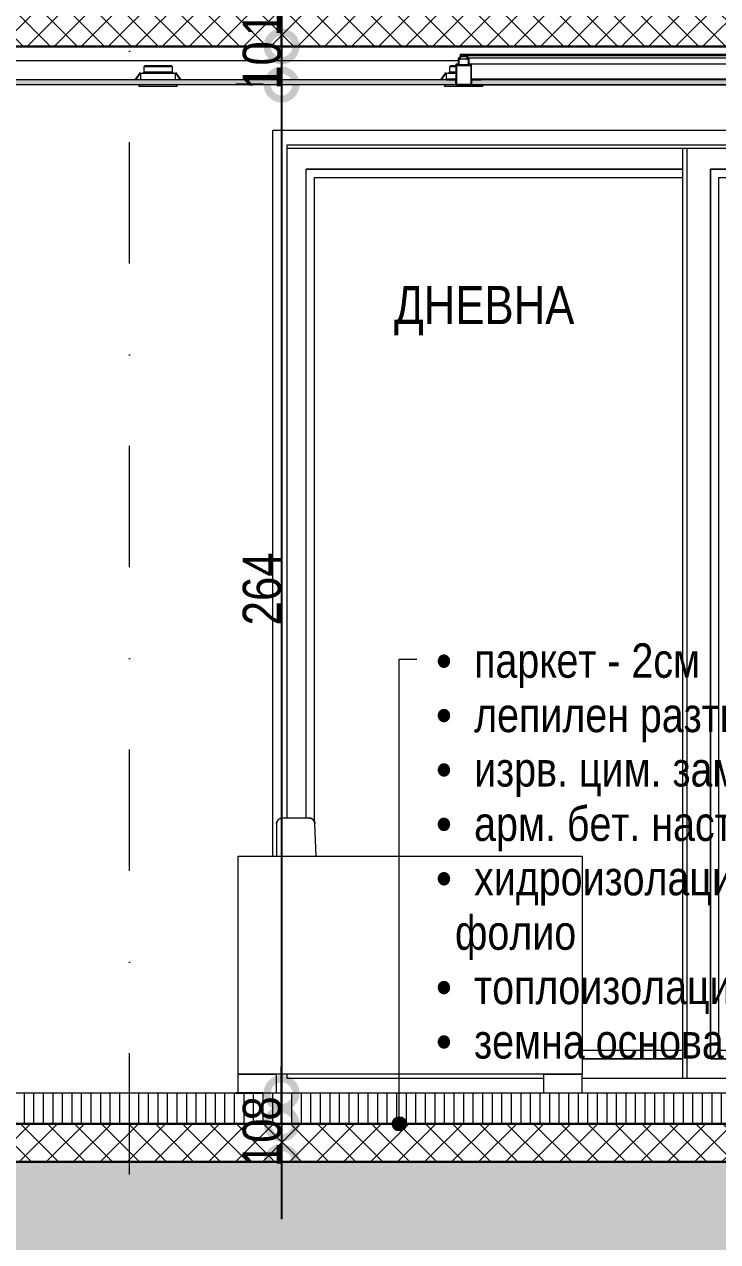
# Model space of a CAD drawing. Header units: centimetres. Extents: x 0 to 25250, y 0 to 2250.
# Drawn here: x 10248.3 to 10429.7, y 269 to 587.7 of the extents above; entities that cross this region are included whole.
import ezdxf

# ---------------------------------------------------------------- set-up
doc = ezdxf.new("R2010")
doc.units = ezdxf.units.CM
for name, pattern in [('17-View-1$0$Dash', [31.75, 15.875, -15.875]), ('20-View-2$0$Dash', [31.75, 15.875, -15.875]), ('20-View-2$0$Dash dot', [79.375, 31.75, -23.8125, 0, -23.8125])]:
    doc.linetypes.add(name, pattern=pattern)
for name, color, linetype, lineweight in [('A-ANNO-DIMS', 7, 'Continuous', 9), ('A-AREA-IDEN', 7, 'Continuous', 9), ('A-CLNG', 7, 'Continuous', 15), ('A-CLNG-PATT', 7, 'Continuous', 15), ('A-DETL', 7, 'Continuous', 9), ('A-DETL-GENF', 7, 'Continuous', 9), ('A-FLOR-FNSH', 7, 'Continuous', 9), ('A-FLOR-LEVL', 7, 'Continuous', 9), ('A-FLOR-PATT', 7, 'Continuous', 9), ('A-GLAZ', 7, 'Continuous', 5), ('A-GLAZ-HDLN', 7, '17-View-1$0$Dash', 5), ('A-WALL', 7, 'Continuous', 9), ('E-LITE-EQPM', 7, 'Continuous', 9), ('G-ANNO-TEXT', 7, 'Continuous', 9), ('I-FURN', 7, 'Continuous', 9), ('S-BEAM', 7, 'Continuous', 9), ('S-GRID', 7, 'Continuous', 9)]:
    doc.layers.add(name, color=color, linetype=linetype, lineweight=lineweight)
doc.styles.add('20-View-2$0$Arial Narrow', font='ARIALN.TTF', dxfattribs={"height": 10})
doc.styles.add('20-View-2$0$Arial Narrow_1', font='ARIALN.TTF', dxfattribs={"height": 10})
doc.styles.add('20-View-2$0$Arial Narrow_2', font='ARIALN.TTF', dxfattribs={"height": 9})
doc.dimstyles.new('20-View-2$0$TEC_DIM', dxfattribs={"dimscale": 30.48, "dimtxt": 10.23431, "dimasz": 0.492126, "dimexe": 0.393701, "dimexo": 0.246063, "dimgap": 0, "dimtad": 1, "dimdec": 0, "dimzin": 0, "dimdsep": 46, "dimtxsty": '20-View-2$0$Arial Narrow', "dimblk1": '20-View-2$0$_DotSmall', "dimblk2": '20-View-2$0$_DotSmall', "dimsah": 1, "dimcen": 0.09, "dimazin": 0, "dimtfac": 1, "dimtdec": 4, "dimtix": 1, "dimtmove": 0, "dimatfit": 3, "dimfxl": 1, "dimtvp": 1, "dimtolj": 1, "dimtzin": 0, "dimarcsym": 2})
pattern_1 = [(45, (10354.618, 595.541), (-3.535534, 3.535534), []), (135, (10354.618, 595.541), (-3.535534, -3.535534), [])]

# ---------------------------------------------------------------- blocks, each defined once
blk = doc.blocks.new('SLIDING - TRIPLE - SL_SL_SL - 330x252-2510809-2-2')
at = {"layer": 'A-GLAZ'}
for p, q in [((972.94, 80), (972.94, 256.2)), ((972.94, 256.2), (1124.2, 256.2)), ((1123.78, 255.25), (972.94, 255.25)), ((1076.5, 11.8), (1076.5, 255.25)), ((1077.53, 255.25), (1077.53, 11.8)), ((1077.53, 255.25), (1077.53, 11.8)), ((1147.96, 255.25), (1124.07, 255.25)), ((1124.53, 256.2), (1147.65, 256.2)), ((1147.96, 256.2), (1295.34, 256.2)), ((1182.33, 255.25), (1148.27, 255.25)), ((1182.33, 80), (1182.33, 256.05)), ((1183.36, 256.05), (1182.33, 256.05)), ((1183.36, 256.05), (1183.36, 80)), ((1183.36, 256.05), (1183.36, 80)), ((1295.34, 256.05), (1183.36, 256.05)), ((1295.34, 256.2), (1295.34, 93)), ((977.89, 80), (977.89, 249.85)), ((1076.5, 249.85), (977.89, 249.85)), ((977.89, 249.85), (1076.5, 249.85)), ((977.89, 80), (977.89, 249.85)), ((1083.73, 249.85), (1083.73, 17)), ((1121.24, 249.85), (1083.73, 249.85)), ((1083.73, 17), (1083.73, 249.85)), ((1083.73, 249.85), (1121.24, 249.85)), ((1149.73, 249.85), (1121.56, 249.85)), ((1121.56, 249.85), (1149.73, 249.85)), ((1182.33, 249.85), (1150.02, 249.85)), ((1150.02, 249.85), (1182.33, 249.85)), ((1189.56, 249.85), (1189.56, 80)), ((1290.39, 249.85), (1189.56, 249.85)), ((1189.56, 80), (1189.56, 249.85)), ((1189.56, 249.85), (1290.39, 249.85)), ((1290.39, 249.85), (1290.39, 17)), ((1290.39, 249.85), (1290.39, 17)), ((980.09, 247.65), (1076.5, 247.65)), ((980.09, 79.05), (980.09, 247.65)), ((1085.93, 19.2), (1085.93, 247.65)), ((1085.93, 247.65), (1120.21, 247.65)), ((1120.51, 247.65), (1150.43, 247.65)), ((1150.72, 247.65), (1182.33, 247.65)), ((1191.76, 80), (1191.76, 247.65)), ((1191.76, 247.65), (1288.19, 247.65)), ((1288.19, 247.65), (1288.19, 19.2)), ((1294.09, 136.8), (1291.69, 136.8)), ((1291.69, 136.74), (1291.69, 136.8)), ((1291.69, 135.67), (1291.69, 136.74)), ((1291.69, 135.52), (1291.69, 135.67)), ((1291.69, 135.52), (1291.69, 113)), ((1294.09, 136.8), (1294.09, 136.74)), ((1294.09, 136.74), (1294.09, 135.67)), ((1294.09, 135.67), (1294.09, 135.52)), ((1294.09, 113), (1294.09, 135.52)), ((1291.22, 117.5), (1291.22, 104.83)), ((1294.57, 104.83), (1294.57, 117.5)), ((1076.5, 19.2), (1050.14, 19.2)), ((1090.14, 19.2), (1085.93, 19.2)), ((1288.19, 19.2), (1240.14, 19.2)), ((1050.14, 17), (1076.5, 17)), ((1076.5, 17), (1050.14, 17)), ((1083.73, 17), (1090.14, 17)), ((1090.14, 17), (1083.73, 17)), ((1240.14, 17), (1290.39, 17)), ((1290.39, 17), (1240.14, 17)), ((972.94, 11.8), (972.94, 13)), ((1040.14, 11.8), (972.94, 11.8)), ((1090.14, 11.8), (1050.14, 11.8)), ((1133.38, 11.8), (1100.14, 11.8)), ((1166.55, 11.8), (1139.73, 11.8)), ((1181.38, 11.8), (1172.9, 11.8)), ((1194.55, 11.8), (1187.73, 11.8)), ((1230.14, 11.8), (1200.9, 11.8)), ((1295.14, 11.8), (1240.14, 11.8))]:
    blk.add_line(p, q, dxfattribs=at)
for centre, radius, start, end in [((1292.89, 117.5), 1.68, 135.8789, 180), ((1292.89, 117.5), 1.67, 0, 44.1211), ((1292.89, 113), 1.2, 180, 360), ((1292.89, 104.83), 1.68, 180, 360)]:
    blk.add_arc(centre, radius, start, end, dxfattribs=at)
at = {"layer": 'A-GLAZ-HDLN'}
for p, q in [((1114.14, 134), (1122.8, 139)), ((1219.98, 134), (1228.64, 139)), ((1114.14, 134), (1122.8, 129)), ((1154.14, 134), (1114.14, 134)), ((1219.98, 134), (1228.64, 129)), ((1259.98, 134), (1219.98, 134))]:
    blk.add_line(p, q, dxfattribs=at)
blk = doc.blocks.new('Sofa-08 - 1400 x 801-2251257-2-2')
at = {"layer": 'I-FURN', "color": 253, "true_color": 0xaaaaaa}
for p, q in [((978.7, 80), (971.64, 80)), ((970.14, 78.5), (970.14, 70)), ((980.55, 70), (980.2, 78.56)), ((960.14, 13), (960.14, 70)), ((960.14, 70), (1050.14, 70)), ((1050.14, 70), (1050.14, 13)), ((960.14, 13), (970.14, 13)), ((960.14, 8), (960.14, 13)), ((1050.14, 13), (960.14, 13)), ((970.14, 8), (970.14, 13)), ((1040.14, 13), (1050.14, 13)), ((1040.14, 8), (1040.14, 13)), ((1050.14, 8), (1050.14, 13)), ((970.14, 8), (960.14, 8)), ((1050.14, 8), (1040.14, 8))]:
    blk.add_line(p, q, dxfattribs=at)
for centre, start, end in [((971.64, 78.5), 90, 180), ((978.7, 78.5), 2.3215, 90)]:
    blk.add_arc(centre, 1.5, start, end, dxfattribs=at)
for points in [[(970.58, 79.56), (970.66, 79.64), (970.74, 79.7), (970.83, 79.76)], [(970.83, 79.76), (970.74, 79.7), (970.66, 79.64), (970.58, 79.56)], [(979.5, 79.77), (979.59, 79.72), (979.67, 79.65), (979.74, 79.58)], [(979.74, 79.58), (979.67, 79.65), (979.59, 79.72), (979.5, 79.77)], [(970.39, 79.32), (970.44, 79.4), (970.51, 79.48), (970.58, 79.56)], [(970.58, 79.56), (970.51, 79.48), (970.44, 79.4), (970.39, 79.32)], [(979.74, 79.58), (979.82, 79.51), (979.88, 79.43), (979.94, 79.35)], [(979.94, 79.35), (979.88, 79.43), (979.82, 79.51), (979.74, 79.58)]]:
    blk.add_open_spline(points, degree=3, dxfattribs=at)
for points, knots in [([(970.96, 79.83), (971, 79.86), (971.08, 79.89), (971.16, 79.92), (971.2, 79.93)], [0.375, 0.375, 0.375, 0.375, 0.5, 0.6011906, 0.6011906, 0.6011906, 0.6011906]), ([(971.2, 79.93), (971.16, 79.92), (971.08, 79.89), (971, 79.86), (970.96, 79.83)], [0.3988094, 0.3988094, 0.3988094, 0.3988094, 0.5, 0.625, 0.625, 0.625, 0.625]), ([(971.3, 79.96), (971.32, 79.96), (971.43, 79.99), (971.55, 80), (971.64, 80)], [0.6897634, 0.6897634, 0.6897634, 0.6897634, 0.75, 1, 1, 1, 1]), ([(971.64, 80), (971.55, 80), (971.43, 79.99), (971.32, 79.96), (971.3, 79.96)], [0, 0, 0, 0, 0.25, 0.3102366, 0.3102366, 0.3102366, 0.3102366]), ([(978.7, 80), (978.79, 80), (978.91, 79.99), (979.02, 79.97), (979.04, 79.96)], [0, 0, 0, 0, 0.25, 0.3097192, 0.3097192, 0.3097192, 0.3097192]), ([(979.04, 79.96), (979.02, 79.97), (978.91, 79.99), (978.79, 80), (978.7, 80)], [0.6902808, 0.6902808, 0.6902808, 0.6902808, 0.75, 1, 1, 1, 1]), ([(979.14, 79.94), (979.17, 79.93), (979.25, 79.9), (979.33, 79.86), (979.38, 79.84)], [0.3983348, 0.3983348, 0.3983348, 0.3983348, 0.5, 0.6255437, 0.6255437, 0.6255437, 0.6255437]), ([(979.38, 79.84), (979.33, 79.86), (979.25, 79.9), (979.17, 79.93), (979.14, 79.94)], [0.3744563, 0.3744563, 0.3744563, 0.3744563, 0.5, 0.6016652, 0.6016652, 0.6016652, 0.6016652]), ([(970.14, 78.5), (970.14, 78.59), (970.15, 78.71), (970.18, 78.82), (970.18, 78.85)], [0, 0, 0, 0, 0.25, 0.3102366, 0.3102366, 0.3102366, 0.3102366]), ([(970.18, 78.85), (970.18, 78.82), (970.15, 78.71), (970.14, 78.59), (970.14, 78.5)], [0.6897634, 0.6897634, 0.6897634, 0.6897634, 0.75, 1, 1, 1, 1]), ([(970.21, 78.94), (970.22, 78.98), (970.25, 79.06), (970.29, 79.14), (970.31, 79.19)], [0.3988094, 0.3988094, 0.3988094, 0.3988094, 0.5, 0.625, 0.625, 0.625, 0.625]), ([(970.31, 79.19), (970.29, 79.14), (970.25, 79.06), (970.22, 78.98), (970.21, 78.94)], [0.375, 0.375, 0.375, 0.375, 0.5, 0.6011906, 0.6011906, 0.6011906, 0.6011906]), ([(980.02, 79.23), (980.04, 79.18), (980.08, 79.11), (980.11, 79.03), (980.12, 78.99)], [0.3744563, 0.3744563, 0.3744563, 0.3744563, 0.5, 0.6016652, 0.6016652, 0.6016652, 0.6016652]), ([(980.12, 78.99), (980.11, 79.03), (980.08, 79.11), (980.04, 79.18), (980.02, 79.23)], [0.3983348, 0.3983348, 0.3983348, 0.3983348, 0.5, 0.6255437, 0.6255437, 0.6255437, 0.6255437]), ([(980.15, 78.9), (980.16, 78.88), (980.18, 78.76), (980.2, 78.65), (980.2, 78.56)], [0.6902808, 0.6902808, 0.6902808, 0.6902808, 0.75, 1, 1, 1, 1]), ([(980.2, 78.56), (980.2, 78.65), (980.18, 78.76), (980.16, 78.88), (980.15, 78.9)], [0, 0, 0, 0, 0.25, 0.3097192, 0.3097192, 0.3097192, 0.3097192])]:
    blk.add_open_spline(points, degree=3, knots=knots, dxfattribs=at)
blk = doc.blocks.new('20-View-2$0$_DotSmall')
at = {"color": 0, "linetype": 'ByBlock', "const_width": 0.5}
blk.add_lwpolyline([(-0.0625, 0, 1), (0.0625, 0, 1)], format="xyb", close=True, dxfattribs=at)
blk = doc.blocks.new('*D3039')
at = {"layer": 'A-ANNO-DIMS', "color": 0, "lineweight": -2, "transparency": 16777216}
for p, q in [((10310.77, 599.88), (10303.61, 599.88)), ((10315.61, 599.88), (10315.61, 581.88)), ((10310.77, 581.88), (10303.61, 581.88))]:
    blk.add_line(p, q, dxfattribs=at)
at = {"layer": 'A-ANNO-DIMS', "color": 0, "lineweight": -2, "transparency": 16777216, "xscale": 15, "yscale": 15, "zscale": 15}
for p, rotation in [((10315.61, 599.88), 90), ((10315.61, 581.88), 270)]:
    blk.add_blockref('20-View-2$0$_DotSmall', p, dxfattribs=dict(at, rotation=rotation))
at = {"layer": 'A-ANNO-DIMS', "color": 0, "transparency": 16777216, "insert": (10310.51, 590.88), "char_height": 10, "width": 15.2053, "attachment_point": 5, "rotation": 90, "style": '20-View-2$0$Arial Narrow'}
blk.add_mtext('\\A1;18', dxfattribs=at)
blk = doc.blocks.new('*D3040')
at = {"layer": 'A-ANNO-DIMS', "color": 0, "lineweight": -2, "transparency": 16777216}
for p, q in [((10315.61, 581.88), (10315.61, 596.88)), ((10310.77, 581.88), (10303.61, 581.88)), ((10315.61, 581.88), (10315.61, 571.88)), ((10310.77, 571.88), (10303.61, 571.88)), ((10315.61, 571.88), (10315.61, 556.88))]:
    blk.add_line(p, q, dxfattribs=at)
at = {"layer": 'A-ANNO-DIMS', "color": 0, "lineweight": -2, "transparency": 16777216, "xscale": 15, "yscale": 15, "zscale": 15}
for p, rotation in [((10315.61, 581.88), 270), ((10315.61, 571.88), 90)]:
    blk.add_blockref('20-View-2$0$_DotSmall', p, dxfattribs=dict(at, rotation=rotation))
at = {"layer": 'A-ANNO-DIMS', "color": 0, "transparency": 16777216, "insert": (10310.51, 576.88), "char_height": 10, "width": 15.2053, "attachment_point": 5, "rotation": 90, "style": '20-View-2$0$Arial Narrow'}
blk.add_mtext('\\A1;10', dxfattribs=at)
blk = doc.blocks.new('*D3041')
at = {"layer": 'A-ANNO-DIMS', "color": 0, "lineweight": -2, "transparency": 16777216}
for p, q in [((10310.77, 571.88), (10303.61, 571.88)), ((10315.61, 571.88), (10315.61, 307.88)), ((10310.77, 307.88), (10303.61, 307.88))]:
    blk.add_line(p, q, dxfattribs=at)
at = {"layer": 'A-ANNO-DIMS', "color": 0, "lineweight": -2, "transparency": 16777216, "xscale": 15, "yscale": 15, "zscale": 15}
for p, rotation in [((10315.61, 571.88), 90), ((10315.61, 307.88), 270)]:
    blk.add_blockref('20-View-2$0$_DotSmall', p, dxfattribs=dict(at, rotation=rotation))
at = {"layer": 'A-ANNO-DIMS', "color": 0, "transparency": 16777216, "insert": (10310.51, 439.88), "char_height": 10, "width": 22.8079, "attachment_point": 5, "rotation": 90, "style": '20-View-2$0$Arial Narrow'}
blk.add_mtext('\\A1;264', dxfattribs=at)
blk = doc.blocks.new('*D3042')
at = {"layer": 'A-ANNO-DIMS', "color": 0, "lineweight": -2, "transparency": 16777216}
for p, q in [((10310.77, 307.88), (10303.61, 307.88)), ((10315.61, 307.88), (10315.61, 299.88)), ((10310.78, 299.88), (10327.61, 299.88))]:
    blk.add_line(p, q, dxfattribs=at)
at = {"layer": 'A-ANNO-DIMS', "color": 0, "lineweight": -2, "transparency": 16777216, "xscale": 15, "yscale": 15, "zscale": 15}
for p, rotation in [((10315.61, 307.88), 90), ((10315.61, 299.88), 270)]:
    blk.add_blockref('20-View-2$0$_DotSmall', p, dxfattribs=dict(at, rotation=rotation))
at = {"layer": 'A-ANNO-DIMS', "color": 0, "transparency": 16777216, "insert": (10310.51, 303.88), "char_height": 10, "width": 7.6026, "attachment_point": 5, "rotation": 90, "style": '20-View-2$0$Arial Narrow'}
blk.add_mtext('\\A1;8', dxfattribs=at)
blk = doc.blocks.new('*D3043')
at = {"layer": 'A-ANNO-DIMS', "color": 0, "lineweight": -2, "transparency": 16777216}
for p, q in [((10315.61, 299.88), (10315.61, 314.88)), ((10310.78, 299.88), (10327.61, 299.88)), ((10315.61, 299.88), (10315.61, 289.88)), ((10310.77, 289.88), (10303.61, 289.88)), ((10315.61, 289.88), (10315.61, 274.88))]:
    blk.add_line(p, q, dxfattribs=at)
at = {"layer": 'A-ANNO-DIMS', "color": 0, "lineweight": -2, "transparency": 16777216, "xscale": 15, "yscale": 15, "zscale": 15}
for p, rotation in [((10315.61, 299.88), 270), ((10315.61, 289.88), 90)]:
    blk.add_blockref('20-View-2$0$_DotSmall', p, dxfattribs=dict(at, rotation=rotation))
at = {"layer": 'A-ANNO-DIMS', "color": 0, "transparency": 16777216, "insert": (10310.51, 294.88), "char_height": 10, "width": 15.2053, "attachment_point": 5, "rotation": 90, "style": '20-View-2$0$Arial Narrow'}
blk.add_mtext('\\A1;10', dxfattribs=at)
blk = doc.blocks.new('LIGHT PROFILE - 60-1634594-2-2')
at = {"layer": 'E-LITE-EQPM', "lineweight": 5}
for p, q in [((1017.22, 277), (1021.07, 277)), ((1017.22, 277), (1017.22, 272)), ((1021.07, 272), (1021.07, 277)), ((1021.07, 272), (1017.22, 272))]:
    blk.add_line(p, q, dxfattribs=at)
blk = doc.blocks.new('ClearAccent-RS060B-3D - 1xLED5-36-_830-V29-2-2')
at = {"layer": 'E-LITE-EQPM', "lineweight": 5}
for p, q in [((1014.41, 275.11), (1013.1, 273.24)), ((1013.34, 273.24), (1014.57, 275)), ((1014.57, 275), (1014.41, 275.11)), ((1014.57, 275), (1014.57, 273.32)), ((1014.57, 275), (1017.07, 275)), ((1015.39, 275.24), (1015.15, 275)), ((1015.75, 277), (1015.39, 276.64)), ((1015.39, 276.64), (1015.39, 275.24)), ((1017.05, 276.64), (1015.39, 276.64)), ((1015.39, 275.24), (1017.05, 275.24)), ((1017.05, 275.24), (1015.39, 275.24)), ((1015.75, 277), (1017.03, 277)), ((1015.85, 275.24), (1015.85, 275)), ((1014.14, 272), (1014.14, 271.5)), ((1024.14, 271.5), (1014.14, 271.5)), ((1014.57, 273.32), (1014.64, 273.25)), ((1014.57, 273.32), (1014.58, 273.32)), ((1024.14, 271.5), (1024.14, 271.83))]:
    blk.add_line(p, q, dxfattribs=at)
blk = doc.blocks.new('ClearAccent-RS060B-3D - 1xLED5-36-_830-V30-2-2')
at = {"layer": 'E-LITE-EQPM', "lineweight": 5}
for p, q in [((934.41, 275.11), (933.1, 273.25)), ((933.35, 273.25), (934.57, 275)), ((934.57, 275), (934.41, 275.11)), ((934.57, 275), (934.57, 273.32)), ((934.57, 275), (943.72, 275)), ((935.39, 275.24), (935.15, 275)), ((935.75, 277), (935.39, 276.64)), ((935.39, 276.64), (935.39, 275.24)), ((942.89, 276.64), (935.39, 276.64)), ((935.39, 275.24), (942.89, 275.24)), ((942.89, 275.24), (935.39, 275.24)), ((935.75, 277), (942.54, 277)), ((935.85, 275.24), (935.85, 275)), ((942.44, 275), (942.44, 275.24)), ((942.89, 276.64), (942.54, 277)), ((942.89, 275.24), (942.89, 276.64)), ((943.14, 275), (942.89, 275.24)), ((943.88, 275.11), (943.72, 275)), ((943.72, 275), (944.94, 273.25)), ((943.72, 273.32), (943.72, 275)), ((945.18, 273.25), (943.88, 275.11)), ((934.14, 272), (934.14, 271.5)), ((944.14, 271.5), (934.14, 271.5)), ((934.57, 273.32), (934.64, 273.25)), ((934.57, 273.32), (943.72, 273.32)), ((943.64, 273.25), (943.72, 273.32)), ((944.14, 271.5), (944.14, 272))]:
    blk.add_line(p, q, dxfattribs=at)

msp = doc.modelspace()

# ---------------------------------------------------------------- hatches: boundary and pattern name
at = {"layer": 'A-CLNG-PATT', "true_color": 0xffff80}
h = msp.add_hatch(color=51, dxfattribs=at)
h.paths.add_polyline_path([(10438.71, 571.88), (10601.23, 571.88), (10601.23, 573.13), (10365.33, 573.13), (10365.33, 571.88), (10434.86, 571.88)])
h.paths.add_polyline_path([(10683.28, 571.88), (10683.28, 573.13), (10605.33, 573.13), (10605.33, 571.88), (10673.88, 571.88)])
h.paths.add_polyline_path([(10057.05, 571.88), (10361.23, 571.88), (10361.23, 573.13), (10053.28, 573.13), (10053.28, 571.88)])
at = {"layer": 'A-DETL-GENF'}
h = msp.add_hatch(dxfattribs=at)
h.set_pattern_fill('FP2_22', color=256, style=0, pattern_type=2)
h.set_pattern_definition([(0, (10354.618, 595.54), (19.05, 19.05), [19.05, -19.05]), (0, (10354.618, 602.685), (19.05, 19.05), [19.05, -19.05]), (0, (10354.618, 609.828), (19.05, 19.05), [19.05, -19.05]), (90, (10357, 612.21), (-19.05, 19.05), [19.05, -19.05]), (90, (10364.143, 612.21), (-19.05, 19.05), [19.05, -19.05]), (90, (10371.287, 612.21), (-19.05, 19.05), [19.05, -19.05])])
h.paths.add_polyline_path([(10299.45, 181.51), (10669.22, 181.51), (10669.22, 184.38), (10670.78, 184.38), (10670.78, 289.88), (10078.28, 289.88), (10078.28, 184.38), (10079.8, 184.38), (10079.8, 181.51), (10242.1, 181.51)])
h.paths.add_polyline_path([(9501.89, 181.51), (9566.72, 181.51), (9566.72, 184.38), (9568.28, 184.38), (9568.28, 199.88), (9553.28, 199.88), (9553.28, 269.88), (9378.53, 269.88), (9378.53, 181.51)])
h.paths.add_polyline_path([(11352.4, 181.51), (11352.4, 269.88), (11143.28, 269.88), (11143.28, 199.88), (11128.28, 199.88), (11128.28, 184.38), (11129.8, 184.38), (11129.8, 181.51), (11229.03, 181.51)])
h.paths.add_polyline_path([(9619.8, 181.51), (10026.72, 181.51), (10026.72, 184.38), (10028.28, 184.38), (10028.28, 289.88), (9618.28, 289.88), (9618.28, 184.38), (9619.8, 184.38), (9619.8, 181.84)])
h.paths.add_polyline_path([(11071.91, 181.51), (11076.72, 181.51), (11076.72, 184.38), (11078.28, 184.38), (11078.28, 289.88), (10720.78, 289.88), (10720.78, 184.38), (10722.3, 184.38), (10722.3, 181.51), (10982.3, 181.51)])
at = {"layer": 'A-FLOR-PATT'}
h = msp.add_hatch(dxfattribs=at)
h.set_pattern_fill('FP2_21', color=256, style=0, pattern_type=2)
h.set_pattern_definition(pattern_1)
h.paths.add_polyline_path([(10365.46, 581.88), (11128.28, 581.88), (11128.28, 599.88), (9488.28, 599.88), (9488.28, 581.88), (10350.04, 581.88)])
at = {"layer": 'A-FLOR-PATT', "true_color": 0x787878}
h = msp.add_hatch(dxfattribs=at)
h.set_pattern_fill('FP2_16', color=8, angle=-180, style=0, pattern_type=2)
h.set_pattern_definition([(270, (10348.2802, 307.8798), (2.5, 2e-16), [])])
h.paths.add_polyline_path([(9593.28, 299.88), (10028.28, 299.88), (10028.28, 307.88), (9593.28, 307.88)])
h.paths.add_polyline_path([(11128.28, 299.88), (11128.28, 307.88), (10708.28, 307.88), (10708.28, 299.88), (11121.09, 299.88)])
h.paths.add_polyline_path([(10053.28, 299.88), (10683.28, 299.88), (10683.28, 307.88), (10053.28, 307.88)])
at = {"layer": 'A-FLOR-PATT'}
h = msp.add_hatch(dxfattribs=at)
h.set_pattern_fill('FP2_21', color=256, style=0, pattern_type=2)
h.set_pattern_definition(pattern_1)
h.paths.add_polyline_path([(9618.28, 289.88), (11128.28, 289.88), (11128.28, 299.88), (9568.28, 299.88), (9568.28, 289.88)])
at = {"layer": 'G-ANNO-TEXT'}
h = msp.add_hatch(color=256, dxfattribs=at)
edge = h.paths.add_edge_path()
edge.add_arc((10346.41, 299.84), 1.87, 0, 360)

# ---------------------------------------------------------------- linework, layer by layer
at = {"layer": 'A-CLNG', "lineweight": 5}
for p, q in [((10361.83, 577.26), (10361.23, 577.26)), ((10361.23, 577.26), (10361.23, 573.33)), ((10361.35, 576.88), (10361.35, 576.96)), ((10361.35, 576.96), (10362.39, 576.96)), ((10362.23, 578.76), (10361.83, 578.76)), ((10361.83, 578.76), (10361.83, 577.26)), ((10362.12, 577.09), (10362.12, 578.5)), ((10362.12, 578.5), (10362.48, 578.5)), ((10362.39, 577.09), (10362.12, 577.09)), ((10362.7, 579.44), (10362.23, 579.44)), ((10362.23, 579.44), (10362.23, 578.76)), ((10362.89, 579.8), (10362.32, 579.8)), ((10362.32, 579.8), (10362.32, 579.67)), ((10362.32, 579.67), (10362.7, 579.67)), ((10362.39, 576.96), (10362.39, 577.09)), ((10364.17, 577.09), (10362.39, 577.09)), ((10364.17, 576.96), (10362.39, 576.96)), ((10362.48, 578.5), (10362.48, 579.25)), ((10362.48, 579.25), (10364.09, 579.25)), ((10364.09, 578.5), (10362.48, 578.5)), ((10362.7, 579.67), (10362.7, 579.44)), ((10362.89, 579.53), (10362.89, 579.8)), ((10363.67, 579.8), (10362.89, 579.8)), ((10363.67, 579.53), (10362.89, 579.53)), ((10363.67, 579.8), (10363.67, 579.53)), ((10364.24, 579.8), (10363.67, 579.8)), ((10363.86, 579.44), (10363.86, 579.67)), ((10363.86, 579.67), (10364.24, 579.67)), ((10364.33, 579.44), (10363.86, 579.44)), ((10364.09, 579.25), (10364.09, 578.5)), ((10364.09, 578.5), (10364.45, 578.5)), ((10364.45, 577.09), (10364.17, 577.09)), ((10364.17, 577.09), (10364.17, 576.96)), ((10364.17, 576.96), (10365.21, 576.96)), ((10364.24, 579.67), (10364.24, 579.8)), ((10602.32, 579.8), (10364.24, 579.8)), ((10602.32, 579.67), (10364.24, 579.67)), ((10364.33, 578.76), (10364.33, 579.44)), ((10602.23, 579.44), (10364.33, 579.44)), ((10364.73, 578.76), (10364.33, 578.76)), ((10364.45, 578.5), (10364.45, 577.09)), ((10364.73, 577.26), (10364.73, 578.76)), ((10601.83, 578.76), (10364.73, 578.76)), ((10365.33, 577.26), (10364.73, 577.26)), ((10365.21, 576.96), (10365.21, 576.88)), ((10365.33, 573.33), (10365.33, 577.26)), ((10601.23, 577.26), (10365.33, 577.26)), ((10358.78, 573.13), (10053.28, 573.13)), ((10053.28, 571.88), (10361.23, 571.88)), ((10361.23, 573.33), (10358.78, 573.33)), ((10358.78, 573.33), (10358.78, 573.13)), ((10361.23, 573.13), (10358.78, 573.13)), ((10358.78, 573.13), (10361.23, 573.13)), ((10361.23, 571.88), (10361.23, 573.13)), ((10361.23, 573.13), (10361.23, 571.88)), ((10361.23, 571.88), (10361.23, 571.71)), ((10361.23, 571.71), (10361.35, 571.71)), ((10361.35, 571.71), (10361.35, 571.88)), ((10365.21, 571.71), (10361.35, 571.71)), ((10365.21, 571.88), (10365.21, 571.71)), ((10365.21, 571.71), (10365.33, 571.71)), ((10367.78, 573.33), (10365.33, 573.33)), ((10367.78, 573.13), (10365.33, 573.13)), ((10365.33, 573.13), (10365.33, 571.88)), ((10365.33, 571.88), (10365.33, 573.13)), ((10365.33, 573.13), (10367.78, 573.13)), ((10365.33, 571.88), (10601.23, 571.88)), ((10365.33, 571.71), (10365.33, 571.88)), ((10470.56, 571.71), (10365.33, 571.71)), ((10367.78, 573.13), (10367.78, 573.33)), ((10598.78, 573.33), (10367.78, 573.33)), ((10598.78, 573.13), (10367.78, 573.13))]:
    msp.add_line(p, q, dxfattribs=at)
at = {"layer": 'A-DETL', "color": 7, "lineweight": 30}
msp.add_line((10670.78, 289.88), (10078.28, 289.88), dxfattribs=at)
at = {"layer": 'A-FLOR-FNSH', "lineweight": 30}
for p, q in [((10053.28, 581.88), (10683.28, 581.88)), ((10053.28, 299.88), (10683.28, 299.88))]:
    msp.add_line(p, q, dxfattribs=at)
at = {"layer": 'A-FLOR-FNSH'}
for p, q in [((10304.28, 307.88), (10204.59, 307.88)), ((10384.28, 307.88), (10314.28, 307.88)), ((10639.28, 307.88), (10394.28, 307.88))]:
    msp.add_line(p, q, dxfattribs=at)
at = {"layer": 'A-FLOR-LEVL', "linetype": '20-View-2$0$Dash'}
msp.add_line((9379.47, 299.88), (11278.33, 299.88), dxfattribs=at)
at = {"layer": 'A-WALL', "lineweight": 5}
msp.add_line((10361.83, 578.13), (10053.28, 578.13), dxfattribs=at)
at = {"layer": 'A-WALL'}
msp.add_line((10313.28, 369.88), (10313.28, 559.88), dxfattribs=at)
at = {"layer": 'G-ANNO-TEXT'}
for p, q in [((10346.41, 421.47), (10351, 421.47)), ((10346.41, 299.84), (10346.41, 421.47))]:
    msp.add_line(p, q, dxfattribs=at)
msp.add_circle((10346.41, 299.84), 1.87, dxfattribs=at)
at = {"layer": 'S-BEAM'}
msp.add_line((10470.12, 559.88), (10313.28, 559.88), dxfattribs=at)
at = {"layer": 'S-GRID', "color": 1, "linetype": '20-View-2$0$Dash dot', "lineweight": 18, "true_color": 0xff0000}
msp.add_line((10275.78, 207.13), (10275.78, 951.97), dxfattribs=at)

# ---------------------------------------------------------------- block references
at = {"layer": 'A-GLAZ'}
msp.add_blockref('SLIDING - TRIPLE - SL_SL_SL - 330x252-2510809-2-2', (9344.14, 299.88), dxfattribs=at)
at = {"layer": 'E-LITE-EQPM', "lineweight": 5}
for name in ['ClearAccent-RS060B-3D - 1xLED5-36-_830-V30-2-2', 'ClearAccent-RS060B-3D - 1xLED5-36-_830-V29-2-2', 'LIGHT PROFILE - 60-1634594-2-2']:
    msp.add_blockref(name, (9344.14, 299.88), dxfattribs=at)
at = {"layer": 'I-FURN', "color": 253, "true_color": 0xaaaaaa}
msp.add_blockref('Sofa-08 - 1400 x 801-2251257-2-2', (9344.14, 299.88), dxfattribs=at)

# ---------------------------------------------------------------- texts
at = {"layer": 'A-AREA-IDEN', "insert": (10368.65, 506.28), "char_height": 10, "width": 48.6, "attachment_point": 8, "line_spacing_factor": 0.949189, "style": '20-View-2$0$Arial Narrow_1'}
msp.add_mtext('\\pt63.5,127,190.5,254,317.5,381,444.5,508,571.5,635,698.5,762,825.5,889,952.5,1016,1079.5,1143,1206.5,1270,1333.5,1397,1460.5,1524,1587.5,1651,1714.5,1778,1841.5,1905,1968.5,2032;{\\fArial Narrow|b0|i0|c204|p34;ДНЕВНА}', dxfattribs=at)
at = {"layer": 'G-ANNO-TEXT', "insert": (10356, 425.62), "char_height": 9, "width": 136.6025, "attachment_point": 1, "line_spacing_factor": 0.949189, "style": '20-View-2$0$Arial Narrow_2'}
msp.add_mtext('\\pi-5.00004,l5.00004,t9.99999,15.00003,19.99998,25.00002,29.99997,35.00001,39.99996,45,50.00004,54.99999,60.00003,64.99998,70.00002,74.99997,80.00001,84.99996,90,95.00004,99.99999,105.00003,109.99998,115.00002,119.99997,125.00001,129.99996,135,140.00004,144.99999,150.00003,154.99998,160.00002;{\\fSymbol|b0|i0|c2|p18;·^I\\fArial Narrow|b0|i0|c204|p34;паркет }- 2{\\fArial Narrow|b0|i0|c204|p34;см\\P\\fSymbol|b0|i0|c2|p18;·^I\\fArial Narrow|b0|i0|c204|p34;лепилен разтвор \\P\\fSymbol|b0|i0|c2|p18;·^I\\fArial Narrow|b0|i0|c204|p34;изрв}. {\\fArial Narrow|b0|i0|c204|p34;цим}. {\\fArial Narrow|b0|i0|c204|p34;замазка }- 6{\\fArial Narrow|b0|i0|c204|p34;см \\P\\fSymbol|b0|i0|c2|p18;·^I\\fArial Narrow|b0|i0|c204|p34;арм}. {\\fArial Narrow|b0|i0|c204|p34;бет}. {\\fArial Narrow|b0|i0|c204|p34;настилка }- 10{\\fArial Narrow|b0|i0|c204|p34;см\\P\\fSymbol|b0|i0|c2|p18;·^I\\fArial Narrow|b0|i0|c204|p34;хидроизолация }PVC \\P\\pi0,t5.00004,9.99999,15.00003,19.99998,25.00002,29.99997,35.00001,39.99996,45,50.00004,54.99999,60.00003,64.99998,70.00002,74.99997,80.00001,84.99996,90,95.00004,99.99999,105.00003,109.99998,115.00002,119.99997,125.00001,129.99996,135,140.00004,144.99999,150.00003,154.99998,160.00002;{\\fArial Narrow|b0|i0|c204|p34;фолио\\P\\pi-5.00004,t9.99999,15.00003,19.99998,25.00002,29.99997,35.00001,39.99996,45,50.00004,54.99999,60.00003,64.99998,70.00002,74.99997,80.00001,84.99996,90,95.00004,99.99999,105.00003,109.99998,115.00002,119.99997,125.00001,129.99996,135,140.00004,144.99999,150.00003,154.99998,160.00002;\\fSymbol|b0|i0|c2|p18;·^I\\fArial Narrow|b0|i0|c204|p34;топлоизолация по ЕЕ\\P\\fSymbol|b0|i0|c2|p18;·^I\\fArial Narrow|b0|i0|c204|p34;земна основа}', dxfattribs=at)

# ---------------------------------------------------------------- dimensions: what is measured, and where the dimension line sits
at = {"layer": 'A-ANNO-DIMS'}
for base, p1, p2, override, picture, middle in [((10315.61, 581.88), (10318.27, 599.88), (10318.27, 581.88), {"dimpost": '<>', "dimfxl": 18}, '*D3039', (10310.51, 590.88)), ((10315.61, 571.88), (10318.27, 581.88), (10318.27, 571.88), {"dimpost": '<>', "dimfxl": 10}, '*D3040', (10310.51, 576.88)), ((10315.61, 307.88), (10318.27, 571.88), (10318.27, 307.88), {"dimpost": '<>', "dimfxl": 264}, '*D3041', (10310.51, 439.88)), ((10315.61, 289.88), (10303.28, 299.88), (10318.27, 289.88), {"dimpost": '<>', "dimfxl": 18.015316}, '*D3043', (10310.51, 294.88)), ((10315.61, 299.88), (10318.27, 307.88), (10303.28, 299.88), {"dimpost": '<>', "dimfxl": 16.986807}, '*D3042', (10310.51, 303.88))]:
    dim = msp.add_linear_dim(base=base, p1=p1, p2=p2, angle=90, dimstyle='20-View-2$0$TEC_DIM', override=override, dxfattribs=at)
    dim.commit()
    dim.dimension.update_dxf_attribs({"geometry": picture, "text_midpoint": middle})

doc.saveas('drawing.dxf')
